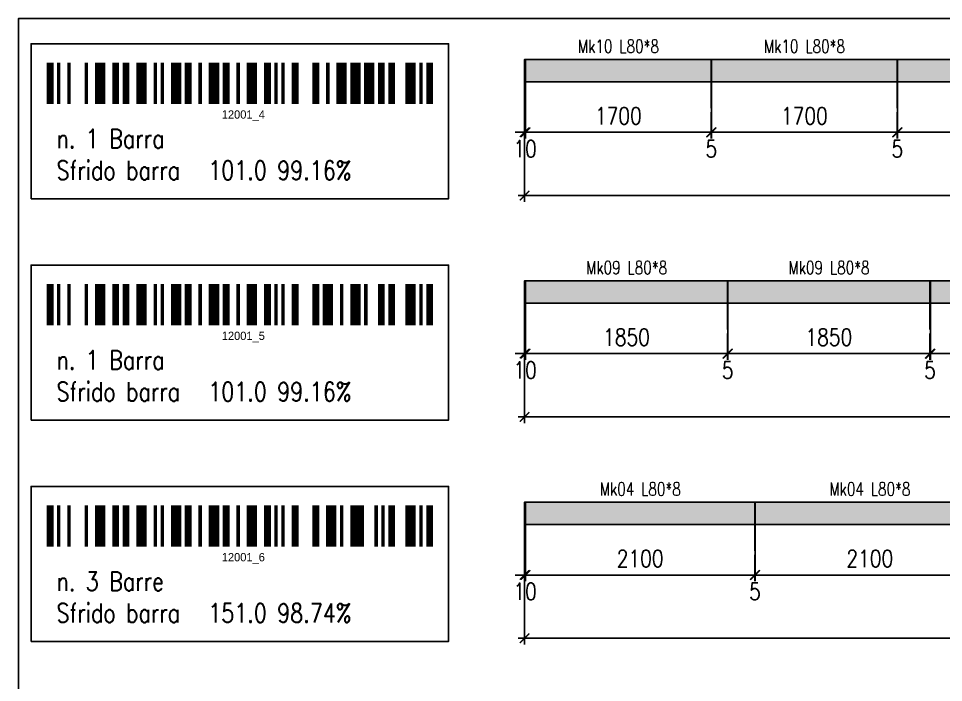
# Model space of a CAD drawing. Header units: millimetres. Extents: x -56 to 421004, y -1 to 91234.
# Drawn here: x 168088 to 176567, y 72392 to 78479 of the extents above; entities that cross this region are included whole.
import ezdxf
from ezdxf.enums import TextEntityAlignment as Align

# ---------------------------------------------------------------- set-up
doc = ezdxf.new("R2010")
doc.units = ezdxf.units.MM
doc.styles.add('EasyCutStyle', font='romans.shx', dxfattribs={"width": 0.8})
doc.styles.add('EasyCutStyleOptimezeBars', font='Romans.shx', dxfattribs={"width": 0.8})
doc.dimstyles.new('EasyCutDimOptimezeBars', dxfattribs={"dimscale": 57.971, "dimtxt": 2.7, "dimasz": 1.5, "dimexe": 1, "dimexo": 0, "dimgap": 1.25, "dimtad": 1, "dimdec": 1, "dimrnd": 0.5, "dimzin": 12, "dimdsep": 46, "dimtxsty": 'EasyCutStyleOptimezeBars', "dimblk": 'ARCHTICK', "dimblk1": 'ARCHTICK', "dimblk2": 'ARCHTICK', "dimcen": 1, "dimdle": 1, "dimclrd": 1, "dimclre": 1, "dimclrt": 3, "dimadec": 3, "dimazin": 0, "dimtfac": 1, "dimtdec": 1, "dimtix": 1, "dimtmove": 0, "dimatfit": 3, "dimfxl": 1, "dimtfill": 1, "dimtolj": 1, "dimtzin": 0, "dimarcsym": 0})

# ---------------------------------------------------------------- blocks, each defined once
blk = doc.blocks.new('BARCODE128_12001_4')
at = {"linetype": 'Continuous'}
for points, const_width in [([(15.5, 0), (15.5, 12)], 3), ([(27.5, 0), (27.5, 12)], 3), ([(37.5, 0), (37.5, 12)], 3), ([(48.5, 0), (48.5, 12)], 3), ([(59.5, 0), (59.5, 12)], 3), ([(85.5, 0), (85.5, 12)], 3), ([(89.5, 0), (89.5, 12)], 3), ([(93.5, 0), (93.5, 12)], 3), ([(105.5, 0), (105.5, 12)], 3), ([(1, 0), (1, 12)], 2), ([(3.5, 0), (3.5, 12)], 1), ([(6.5, 0), (6.5, 12)], 1), ([(11.5, 0), (11.5, 12)], 1), ([(20, 0), (20, 12)], 2), ([(23, 0), (23, 12)], 2), ([(31.5, 0), (31.5, 12)], 1), ([(33.5, 0), (33.5, 12)], 1), ([(41, 0), (41, 12)], 2), ([(44.5, 0), (44.5, 12)], 1), ([(52, 0), (52, 12)], 2), ([(55.5, 0), (55.5, 12)], 1), ([(64, 0), (64, 12)], 2), ([(66.5, 0), (66.5, 12)], 1), ([(68.5, 0), (68.5, 12)], 1), ([(72, 0), (72, 12)], 2), ([(78, 0), (78, 12)], 2), ([(81.5, 0), (81.5, 12)], 1), ([(97, 0), (97, 12)], 2), ([(100, 0), (100, 12)], 2), ([(108.5, 0), (108.5, 12)], 1), ([(111, 0), (111, 12)], 2)]:
    blk.add_lwpolyline(points, dxfattribs=dict(at, const_width=const_width))
blk.add_text('12001_4', height=2.4).set_placement((57, -4.2), align=Align.CENTER)
blk = doc.blocks.new('_ArchTick')
at = {"color": 0, "linetype": 'ByBlock', "const_width": 0.15}
blk.add_lwpolyline([(-0.5, -0.5), (0.5, 0.5)], dxfattribs=at)
blk = doc.blocks.new('*D992')
at = {"color": 1, "lineweight": -2}
for p, q in [((172726.3, 77899.5), (172726.3, 77377.8)), ((172736.3, 77899.5), (172736.3, 77377.8)), ((172726.3, 77435.7), (172639.3, 77435.7)), ((172726.3, 77435.7), (172736.3, 77435.7)), ((172736.3, 77435.7), (172823.2, 77435.7))]:
    blk.add_line(p, q, dxfattribs=at)
at = {"layer": 'Defpoints', "color": 0}
for p in [(172726.3, 77899.5), (172736.3, 77899.5), (172736.3, 77435.7)]:
    blk.add_point(p, dxfattribs=at)
at = {"color": 1, "lineweight": -2, "xscale": 86.9637, "yscale": 86.9637, "zscale": 86.9637}
blk.add_blockref('_ArchTick', (172726.3, 77435.7), dxfattribs=at)
at = {"color": 1, "lineweight": -2, "xscale": 86.9637, "yscale": 86.9637, "zscale": 86.9637, "rotation": 180}
blk.add_blockref('_ArchTick', (172736.3, 77435.7), dxfattribs=at)
at = {"color": 3, "char_height": 156.53, "attachment_point": 5, "style": 'EasyCutStyleOptimezeBars', "bg_fill": 3, "box_fill_scale": 1.1, "bg_fill_color": 256, "bg_fill_true_color": 13158600, "bg_fill_transparency": 0}
for s, insert in [('\\A1;', (172731.3, 77638.7)), ('\\A1;10', (172731.3, 77285))]:
    blk.add_mtext(s, dxfattribs=dict(at, insert=insert))
blk = doc.blocks.new('*D993')
at = {"color": 1, "lineweight": -2}
for p, q in [((172736.3, 77899.5), (172736.3, 77377.8)), ((174436.3, 77899.5), (174436.3, 77377.8)), ((172678.3, 77435.7), (174494.2, 77435.7))]:
    blk.add_line(p, q, dxfattribs=at)
at = {"layer": 'Defpoints', "color": 0}
for p in [(172736.3, 77899.5), (174436.3, 77899.5), (174436.3, 77435.7)]:
    blk.add_point(p, dxfattribs=at)
at = {"color": 1, "lineweight": -2, "xscale": 86.9637, "yscale": 86.9637, "zscale": 86.9637, "rotation": 180}
blk.add_blockref('_ArchTick', (172736.3, 77435.7), dxfattribs=at)
at = {"color": 1, "lineweight": -2, "xscale": 86.9637, "yscale": 86.9637, "zscale": 86.9637}
blk.add_blockref('_ArchTick', (174436.3, 77435.7), dxfattribs=at)
at = {"color": 3, "insert": (173586.3, 77586.5), "char_height": 156.53, "attachment_point": 5, "style": 'EasyCutStyleOptimezeBars', "bg_fill": 3, "box_fill_scale": 1.1, "bg_fill_color": 256, "bg_fill_true_color": 13158600, "bg_fill_transparency": 10547728}
blk.add_mtext('\\A1;1700', dxfattribs=at)
blk = doc.blocks.new('*D994')
at = {"color": 1, "lineweight": -2}
for p, q in [((174436.3, 77899.5), (174436.3, 77377.8)), ((174441.3, 77899.5), (174441.3, 77377.8)), ((174436.3, 77435.7), (174349.3, 77435.7)), ((174436.3, 77435.7), (174441.3, 77435.7)), ((174441.3, 77435.7), (174528.2, 77435.7))]:
    blk.add_line(p, q, dxfattribs=at)
at = {"layer": 'Defpoints', "color": 0}
for p in [(174436.3, 77899.5), (174441.3, 77899.5), (174441.3, 77435.7)]:
    blk.add_point(p, dxfattribs=at)
at = {"color": 1, "lineweight": -2, "xscale": 86.9637, "yscale": 86.9637, "zscale": 86.9637}
blk.add_blockref('_ArchTick', (174436.3, 77435.7), dxfattribs=at)
at = {"color": 1, "lineweight": -2, "xscale": 86.9637, "yscale": 86.9637, "zscale": 86.9637, "rotation": 180}
blk.add_blockref('_ArchTick', (174441.3, 77435.7), dxfattribs=at)
at = {"color": 3, "char_height": 156.53, "attachment_point": 5, "style": 'EasyCutStyleOptimezeBars', "bg_fill": 3, "box_fill_scale": 1.1, "bg_fill_color": 256, "bg_fill_true_color": 13158600, "bg_fill_transparency": 0}
for s, insert in [('\\A1;', (174438.8, 77638.7)), ('\\A1;5', (174438.8, 77285))]:
    blk.add_mtext(s, dxfattribs=dict(at, insert=insert))
blk = doc.blocks.new('*D995')
at = {"color": 1, "lineweight": -2}
for p, q in [((174441.3, 77899.5), (174441.3, 77377.8)), ((176141.3, 77899.5), (176141.3, 77377.8)), ((174383.3, 77435.7), (176199.2, 77435.7))]:
    blk.add_line(p, q, dxfattribs=at)
at = {"layer": 'Defpoints', "color": 0}
for p in [(174441.3, 77899.5), (176141.3, 77899.5), (176141.3, 77435.7)]:
    blk.add_point(p, dxfattribs=at)
at = {"color": 1, "lineweight": -2, "xscale": 86.9637, "yscale": 86.9637, "zscale": 86.9637, "rotation": 180}
blk.add_blockref('_ArchTick', (174441.3, 77435.7), dxfattribs=at)
at = {"color": 1, "lineweight": -2, "xscale": 86.9637, "yscale": 86.9637, "zscale": 86.9637}
blk.add_blockref('_ArchTick', (176141.3, 77435.7), dxfattribs=at)
at = {"color": 3, "insert": (175291.3, 77586.5), "char_height": 156.53, "attachment_point": 5, "style": 'EasyCutStyleOptimezeBars', "bg_fill": 3, "box_fill_scale": 1.1, "bg_fill_color": 256, "bg_fill_true_color": 13158600, "bg_fill_transparency": 2146448}
blk.add_mtext('\\A1;1700', dxfattribs=at)
blk = doc.blocks.new('*D996')
at = {"color": 1, "lineweight": -2}
for p, q in [((176141.3, 77899.5), (176141.3, 77377.8)), ((176146.3, 77899.5), (176146.3, 77377.8)), ((176141.3, 77435.7), (176054.3, 77435.7)), ((176141.3, 77435.7), (176146.3, 77435.7)), ((176146.3, 77435.7), (176233.2, 77435.7))]:
    blk.add_line(p, q, dxfattribs=at)
at = {"layer": 'Defpoints', "color": 0}
for p in [(176141.3, 77899.5), (176146.3, 77899.5), (176146.3, 77435.7)]:
    blk.add_point(p, dxfattribs=at)
at = {"color": 1, "lineweight": -2, "xscale": 86.9637, "yscale": 86.9637, "zscale": 86.9637}
blk.add_blockref('_ArchTick', (176141.3, 77435.7), dxfattribs=at)
at = {"color": 1, "lineweight": -2, "xscale": 86.9637, "yscale": 86.9637, "zscale": 86.9637, "rotation": 180}
blk.add_blockref('_ArchTick', (176146.3, 77435.7), dxfattribs=at)
at = {"color": 3, "char_height": 156.53, "attachment_point": 5, "style": 'EasyCutStyleOptimezeBars', "bg_fill": 3, "box_fill_scale": 1.1, "bg_fill_color": 256, "bg_fill_true_color": 13158600, "bg_fill_transparency": 0}
for s, insert in [('\\A1;', (176143.8, 77638.7)), ('\\A1;5', (176143.8, 77285))]:
    blk.add_mtext(s, dxfattribs=dict(at, insert=insert))
blk = doc.blocks.new('*D997')
at = {"color": 1, "lineweight": -2}
for p, q in [((176146.3, 77899.5), (176146.3, 77377.8)), ((177796.3, 77899.5), (177796.3, 77377.8)), ((176088.3, 77435.7), (177854.2, 77435.7))]:
    blk.add_line(p, q, dxfattribs=at)
at = {"layer": 'Defpoints', "color": 0}
for p in [(176146.3, 77899.5), (177796.3, 77899.5), (177796.3, 77435.7)]:
    blk.add_point(p, dxfattribs=at)
at = {"color": 1, "lineweight": -2, "xscale": 86.9637, "yscale": 86.9637, "zscale": 86.9637, "rotation": 180}
blk.add_blockref('_ArchTick', (176146.3, 77435.7), dxfattribs=at)
at = {"color": 1, "lineweight": -2, "xscale": 86.9637, "yscale": 86.9637, "zscale": 86.9637}
blk.add_blockref('_ArchTick', (177796.3, 77435.7), dxfattribs=at)
at = {"color": 3, "insert": (176971.3, 77586.5), "char_height": 156.53, "attachment_point": 5, "style": 'EasyCutStyleOptimezeBars', "bg_fill": 3, "box_fill_scale": 1.1, "bg_fill_color": 256, "bg_fill_true_color": 13158600, "bg_fill_transparency": 9582616}
blk.add_mtext('\\A1;1650', dxfattribs=at)
blk = doc.blocks.new('*D1009')
at = {"color": 1, "lineweight": -2}
for p, q in [((172726.3, 77899.5), (172726.3, 76798)), ((184727.3, 77899.5), (184727.3, 76798)), ((172668.3, 76856), (184785.2, 76856))]:
    blk.add_line(p, q, dxfattribs=at)
at = {"layer": 'Defpoints', "color": 0}
for p in [(172726.3, 77899.5), (184727.3, 77899.5), (184727.3, 76856)]:
    blk.add_point(p, dxfattribs=at)
at = {"color": 1, "lineweight": -2, "xscale": 86.9637, "yscale": 86.9637, "zscale": 86.9637, "rotation": 180}
blk.add_blockref('_ArchTick', (172726.3, 76856), dxfattribs=at)
at = {"color": 1, "lineweight": -2, "xscale": 86.9637, "yscale": 86.9637, "zscale": 86.9637}
blk.add_blockref('_ArchTick', (184727.3, 76856), dxfattribs=at)
at = {"color": 3, "insert": (178726.8, 77006.7), "char_height": 156.53, "attachment_point": 5, "style": 'EasyCutStyleOptimezeBars', "bg_fill": 3, "box_fill_scale": 1.1, "bg_fill_color": 256, "bg_fill_true_color": 13158600, "bg_fill_transparency": 2290048}
blk.add_mtext('\\A1;12001', dxfattribs=at)
blk = doc.blocks.new('BARCODE128_12001_5')
at = {"linetype": 'Continuous'}
for points, const_width in [([(15.5, 0), (15.5, 12)], 3), ([(27.5, 0), (27.5, 12)], 3), ([(37.5, 0), (37.5, 12)], 3), ([(48.5, 0), (48.5, 12)], 3), ([(59.5, 0), (59.5, 12)], 3), ([(81.5, 0), (81.5, 12)], 3), ([(89.5, 0), (89.5, 12)], 3), ([(105.5, 0), (105.5, 12)], 3), ([(1, 0), (1, 12)], 2), ([(3.5, 0), (3.5, 12)], 1), ([(6.5, 0), (6.5, 12)], 1), ([(11.5, 0), (11.5, 12)], 1), ([(20, 0), (20, 12)], 2), ([(23, 0), (23, 12)], 2), ([(31.5, 0), (31.5, 12)], 1), ([(33.5, 0), (33.5, 12)], 1), ([(41, 0), (41, 12)], 2), ([(44.5, 0), (44.5, 12)], 1), ([(52, 0), (52, 12)], 2), ([(55.5, 0), (55.5, 12)], 1), ([(64, 0), (64, 12)], 2), ([(66.5, 0), (66.5, 12)], 1), ([(68.5, 0), (68.5, 12)], 1), ([(72, 0), (72, 12)], 2), ([(78, 0), (78, 12)], 2), ([(85.5, 0), (85.5, 12)], 1), ([(92.5, 0), (92.5, 12)], 1), ([(97, 0), (97, 12)], 2), ([(100, 0), (100, 12)], 2), ([(108.5, 0), (108.5, 12)], 1), ([(111, 0), (111, 12)], 2)]:
    blk.add_lwpolyline(points, dxfattribs=dict(at, const_width=const_width))
blk.add_text('12001_5', height=2.4).set_placement((57, -4.2), align=Align.CENTER)
blk = doc.blocks.new('*D1010')
at = {"color": 1, "lineweight": -2}
for p, q in [((172726.3, 75870.4), (172726.3, 75348.6)), ((172736.3, 75870.4), (172736.3, 75348.6)), ((172726.3, 75406.6), (172639.3, 75406.6)), ((172726.3, 75406.6), (172736.3, 75406.6)), ((172736.3, 75406.6), (172823.2, 75406.6))]:
    blk.add_line(p, q, dxfattribs=at)
at = {"layer": 'Defpoints', "color": 0}
for p in [(172726.3, 75870.4), (172736.3, 75870.4), (172736.3, 75406.6)]:
    blk.add_point(p, dxfattribs=at)
at = {"color": 1, "lineweight": -2, "xscale": 86.9637, "yscale": 86.9637, "zscale": 86.9637}
blk.add_blockref('_ArchTick', (172726.3, 75406.6), dxfattribs=at)
at = {"color": 1, "lineweight": -2, "xscale": 86.9637, "yscale": 86.9637, "zscale": 86.9637, "rotation": 180}
blk.add_blockref('_ArchTick', (172736.3, 75406.6), dxfattribs=at)
at = {"color": 3, "char_height": 156.53, "attachment_point": 5, "style": 'EasyCutStyleOptimezeBars', "bg_fill": 3, "box_fill_scale": 1.1, "bg_fill_color": 256, "bg_fill_true_color": 13158600}
for s, insert, bg_fill_transparency in [('\\A1;', (172731.3, 75609.5), 12387940), ('\\A1;10', (172731.3, 75255.9), 7929972)]:
    blk.add_mtext(s, dxfattribs=dict(at, insert=insert, bg_fill_transparency=bg_fill_transparency))
blk = doc.blocks.new('*D1011')
at = {"color": 1, "lineweight": -2}
for p, q in [((172736.3, 75870.4), (172736.3, 75348.6)), ((174586.3, 75870.4), (174586.3, 75348.6)), ((172678.3, 75406.6), (174644.2, 75406.6))]:
    blk.add_line(p, q, dxfattribs=at)
at = {"layer": 'Defpoints', "color": 0}
for p in [(172736.3, 75870.4), (174586.3, 75870.4), (174586.3, 75406.6)]:
    blk.add_point(p, dxfattribs=at)
at = {"color": 1, "lineweight": -2, "xscale": 86.9637, "yscale": 86.9637, "zscale": 86.9637, "rotation": 180}
blk.add_blockref('_ArchTick', (172736.3, 75406.6), dxfattribs=at)
at = {"color": 1, "lineweight": -2, "xscale": 86.9637, "yscale": 86.9637, "zscale": 86.9637}
blk.add_blockref('_ArchTick', (174586.3, 75406.6), dxfattribs=at)
at = {"color": 3, "insert": (173661.3, 75557.3), "char_height": 156.53, "attachment_point": 5, "style": 'EasyCutStyleOptimezeBars', "bg_fill": 3, "box_fill_scale": 1.1, "bg_fill_color": 256, "bg_fill_true_color": 13158600, "bg_fill_transparency": 0}
blk.add_mtext('\\A1;1850', dxfattribs=at)
blk = doc.blocks.new('*D1012')
at = {"color": 1, "lineweight": -2}
for p, q in [((174586.3, 75870.4), (174586.3, 75348.6)), ((174591.3, 75870.4), (174591.3, 75348.6)), ((174586.3, 75406.6), (174499.3, 75406.6)), ((174586.3, 75406.6), (174591.3, 75406.6)), ((174591.3, 75406.6), (174678.2, 75406.6))]:
    blk.add_line(p, q, dxfattribs=at)
at = {"layer": 'Defpoints', "color": 0}
for p in [(174586.3, 75870.4), (174591.3, 75870.4), (174591.3, 75406.6)]:
    blk.add_point(p, dxfattribs=at)
at = {"color": 1, "lineweight": -2, "xscale": 86.9637, "yscale": 86.9637, "zscale": 86.9637}
blk.add_blockref('_ArchTick', (174586.3, 75406.6), dxfattribs=at)
at = {"color": 1, "lineweight": -2, "xscale": 86.9637, "yscale": 86.9637, "zscale": 86.9637, "rotation": 180}
blk.add_blockref('_ArchTick', (174591.3, 75406.6), dxfattribs=at)
at = {"color": 3, "char_height": 156.53, "attachment_point": 5, "style": 'EasyCutStyleOptimezeBars', "bg_fill": 3, "box_fill_scale": 1.1, "bg_fill_color": 256, "bg_fill_true_color": 13158600, "bg_fill_transparency": 0}
for s, insert in [('\\A1;', (174588.8, 75609.5)), ('\\A1;5', (174588.8, 75255.9))]:
    blk.add_mtext(s, dxfattribs=dict(at, insert=insert))
blk = doc.blocks.new('*D1013')
at = {"color": 1, "lineweight": -2}
for p, q in [((174591.3, 75870.4), (174591.3, 75348.6)), ((176441.3, 75870.4), (176441.3, 75348.6)), ((174533.3, 75406.6), (176499.2, 75406.6))]:
    blk.add_line(p, q, dxfattribs=at)
at = {"layer": 'Defpoints', "color": 0}
for p in [(174591.3, 75870.4), (176441.3, 75870.4), (176441.3, 75406.6)]:
    blk.add_point(p, dxfattribs=at)
at = {"color": 1, "lineweight": -2, "xscale": 86.9637, "yscale": 86.9637, "zscale": 86.9637, "rotation": 180}
blk.add_blockref('_ArchTick', (174591.3, 75406.6), dxfattribs=at)
at = {"color": 1, "lineweight": -2, "xscale": 86.9637, "yscale": 86.9637, "zscale": 86.9637}
blk.add_blockref('_ArchTick', (176441.3, 75406.6), dxfattribs=at)
at = {"color": 3, "insert": (175516.3, 75557.3), "char_height": 156.53, "attachment_point": 5, "style": 'EasyCutStyleOptimezeBars', "bg_fill": 3, "box_fill_scale": 1.1, "bg_fill_color": 256, "bg_fill_true_color": 13158600, "bg_fill_transparency": 0}
blk.add_mtext('\\A1;1850', dxfattribs=at)
blk = doc.blocks.new('*D1014')
at = {"color": 1, "lineweight": -2}
for p, q in [((176441.3, 75870.4), (176441.3, 75348.6)), ((176446.3, 75870.4), (176446.3, 75348.6)), ((176441.3, 75406.6), (176354.3, 75406.6)), ((176441.3, 75406.6), (176446.3, 75406.6)), ((176446.3, 75406.6), (176533.2, 75406.6))]:
    blk.add_line(p, q, dxfattribs=at)
at = {"layer": 'Defpoints', "color": 0}
for p in [(176441.3, 75870.4), (176446.3, 75870.4), (176446.3, 75406.6)]:
    blk.add_point(p, dxfattribs=at)
at = {"color": 1, "lineweight": -2, "xscale": 86.9637, "yscale": 86.9637, "zscale": 86.9637}
blk.add_blockref('_ArchTick', (176441.3, 75406.6), dxfattribs=at)
at = {"color": 1, "lineweight": -2, "xscale": 86.9637, "yscale": 86.9637, "zscale": 86.9637, "rotation": 180}
blk.add_blockref('_ArchTick', (176446.3, 75406.6), dxfattribs=at)
at = {"color": 3, "char_height": 156.53, "attachment_point": 5, "style": 'EasyCutStyleOptimezeBars', "bg_fill": 3, "box_fill_scale": 1.1, "bg_fill_color": 256, "bg_fill_true_color": 13158600}
for s, insert, bg_fill_transparency in [('\\A1;', (176443.8, 75609.5), 10631212), ('\\A1;5', (176443.8, 75255.9), 0)]:
    blk.add_mtext(s, dxfattribs=dict(at, insert=insert, bg_fill_transparency=bg_fill_transparency))
blk = doc.blocks.new('*D1015')
at = {"color": 1, "lineweight": -2}
for p, q in [((176446.3, 75870.4), (176446.3, 75348.6)), ((178296.3, 75870.4), (178296.3, 75348.6)), ((176388.3, 75406.6), (178354.2, 75406.6))]:
    blk.add_line(p, q, dxfattribs=at)
at = {"layer": 'Defpoints', "color": 0}
for p in [(176446.3, 75870.4), (178296.3, 75870.4), (178296.3, 75406.6)]:
    blk.add_point(p, dxfattribs=at)
at = {"color": 1, "lineweight": -2, "xscale": 86.9637, "yscale": 86.9637, "zscale": 86.9637, "rotation": 180}
blk.add_blockref('_ArchTick', (176446.3, 75406.6), dxfattribs=at)
at = {"color": 1, "lineweight": -2, "xscale": 86.9637, "yscale": 86.9637, "zscale": 86.9637}
blk.add_blockref('_ArchTick', (178296.3, 75406.6), dxfattribs=at)
at = {"color": 3, "insert": (177371.3, 75557.3), "char_height": 156.53, "attachment_point": 5, "style": 'EasyCutStyleOptimezeBars', "bg_fill": 3, "box_fill_scale": 1.1, "bg_fill_color": 256, "bg_fill_true_color": 13158600, "bg_fill_transparency": 4837207}
blk.add_mtext('\\A1;1850', dxfattribs=at)
blk = doc.blocks.new('*D1025')
at = {"color": 1, "lineweight": -2}
for p, q in [((172726.3, 75870.4), (172726.3, 74768.9)), ((184727.3, 75870.4), (184727.3, 74768.9)), ((172668.3, 74826.8), (184785.2, 74826.8))]:
    blk.add_line(p, q, dxfattribs=at)
at = {"layer": 'Defpoints', "color": 0}
for p in [(172726.3, 75870.4), (184727.3, 75870.4), (184727.3, 74826.8)]:
    blk.add_point(p, dxfattribs=at)
at = {"color": 1, "lineweight": -2, "xscale": 86.9637, "yscale": 86.9637, "zscale": 86.9637, "rotation": 180}
blk.add_blockref('_ArchTick', (172726.3, 74826.8), dxfattribs=at)
at = {"color": 1, "lineweight": -2, "xscale": 86.9637, "yscale": 86.9637, "zscale": 86.9637}
blk.add_blockref('_ArchTick', (184727.3, 74826.8), dxfattribs=at)
at = {"color": 3, "insert": (178726.8, 74977.6), "char_height": 156.53, "attachment_point": 5, "style": 'EasyCutStyleOptimezeBars', "bg_fill": 3, "box_fill_scale": 1.1, "bg_fill_color": 256, "bg_fill_true_color": 13158600, "bg_fill_transparency": 9946792}
blk.add_mtext('\\A1;12001', dxfattribs=at)
blk = doc.blocks.new('BARCODE128_12001_6')
at = {"linetype": 'Continuous'}
for points, const_width in [([(15.5, 0), (15.5, 12)], 3), ([(27.5, 0), (27.5, 12)], 3), ([(37.5, 0), (37.5, 12)], 3), ([(48.5, 0), (48.5, 12)], 3), ([(59.5, 0), (59.5, 12)], 3), ([(82.5, 0), (82.5, 12)], 3), ([(90, 0), (90, 12)], 4), ([(105.5, 0), (105.5, 12)], 3), ([(1, 0), (1, 12)], 2), ([(3.5, 0), (3.5, 12)], 1), ([(6.5, 0), (6.5, 12)], 1), ([(11.5, 0), (11.5, 12)], 1), ([(20, 0), (20, 12)], 2), ([(23, 0), (23, 12)], 2), ([(31.5, 0), (31.5, 12)], 1), ([(33.5, 0), (33.5, 12)], 1), ([(41, 0), (41, 12)], 2), ([(44.5, 0), (44.5, 12)], 1), ([(52, 0), (52, 12)], 2), ([(55.5, 0), (55.5, 12)], 1), ([(64, 0), (64, 12)], 2), ([(66.5, 0), (66.5, 12)], 1), ([(68.5, 0), (68.5, 12)], 1), ([(72, 0), (72, 12)], 2), ([(78, 0), (78, 12)], 2), ([(85.5, 0), (85.5, 12)], 1), ([(95.5, 0), (95.5, 12)], 1), ([(97.5, 0), (97.5, 12)], 1), ([(100, 0), (100, 12)], 2), ([(108.5, 0), (108.5, 12)], 1), ([(111, 0), (111, 12)], 2)]:
    blk.add_lwpolyline(points, dxfattribs=dict(at, const_width=const_width))
blk.add_text('12001_6', height=2.4).set_placement((57, -4.2), align=Align.CENTER)
blk = doc.blocks.new('*D1026')
at = {"color": 1, "lineweight": -2}
for p, q in [((172726.3, 73841.2), (172726.3, 73319.5)), ((172736.3, 73841.2), (172736.3, 73319.5)), ((172726.3, 73377.4), (172639.3, 73377.4)), ((172726.3, 73377.4), (172736.3, 73377.4)), ((172736.3, 73377.4), (172823.2, 73377.4))]:
    blk.add_line(p, q, dxfattribs=at)
at = {"layer": 'Defpoints', "color": 0}
for p in [(172726.3, 73841.2), (172736.3, 73841.2), (172736.3, 73377.4)]:
    blk.add_point(p, dxfattribs=at)
at = {"color": 1, "lineweight": -2, "xscale": 86.9637, "yscale": 86.9637, "zscale": 86.9637}
blk.add_blockref('_ArchTick', (172726.3, 73377.4), dxfattribs=at)
at = {"color": 1, "lineweight": -2, "xscale": 86.9637, "yscale": 86.9637, "zscale": 86.9637, "rotation": 180}
blk.add_blockref('_ArchTick', (172736.3, 73377.4), dxfattribs=at)
at = {"color": 3, "char_height": 156.53, "attachment_point": 5, "style": 'EasyCutStyleOptimezeBars', "bg_fill": 3, "box_fill_scale": 1.1, "bg_fill_color": 256, "bg_fill_true_color": 13158600, "bg_fill_transparency": 0}
for s, insert in [('\\A1;', (172731.3, 73580.4)), ('\\A1;10', (172731.3, 73226.7))]:
    blk.add_mtext(s, dxfattribs=dict(at, insert=insert))
blk = doc.blocks.new('*D1027')
at = {"color": 1, "lineweight": -2}
for p, q in [((172736.3, 73841.2), (172736.3, 73319.5)), ((174836.3, 73841.2), (174836.3, 73319.5)), ((172678.3, 73377.4), (174894.2, 73377.4))]:
    blk.add_line(p, q, dxfattribs=at)
at = {"layer": 'Defpoints', "color": 0}
for p in [(172736.3, 73841.2), (174836.3, 73841.2), (174836.3, 73377.4)]:
    blk.add_point(p, dxfattribs=at)
at = {"color": 1, "lineweight": -2, "xscale": 86.9637, "yscale": 86.9637, "zscale": 86.9637, "rotation": 180}
blk.add_blockref('_ArchTick', (172736.3, 73377.4), dxfattribs=at)
at = {"color": 1, "lineweight": -2, "xscale": 86.9637, "yscale": 86.9637, "zscale": 86.9637}
blk.add_blockref('_ArchTick', (174836.3, 73377.4), dxfattribs=at)
at = {"color": 3, "insert": (173786.3, 73528.2), "char_height": 156.53, "attachment_point": 5, "style": 'EasyCutStyleOptimezeBars', "bg_fill": 3, "box_fill_scale": 1.1, "bg_fill_color": 256, "bg_fill_true_color": 13158600, "bg_fill_transparency": 10107352}
blk.add_mtext('\\A1;2100', dxfattribs=at)
blk = doc.blocks.new('*D1028')
at = {"color": 1, "lineweight": -2}
for p, q in [((174836.3, 73841.2), (174836.3, 73319.5)), ((174841.3, 73841.2), (174841.3, 73319.5)), ((174836.3, 73377.4), (174749.3, 73377.4)), ((174836.3, 73377.4), (174841.3, 73377.4)), ((174841.3, 73377.4), (174928.2, 73377.4))]:
    blk.add_line(p, q, dxfattribs=at)
at = {"layer": 'Defpoints', "color": 0}
for p in [(174836.3, 73841.2), (174841.3, 73841.2), (174841.3, 73377.4)]:
    blk.add_point(p, dxfattribs=at)
at = {"color": 1, "lineweight": -2, "xscale": 86.9637, "yscale": 86.9637, "zscale": 86.9637}
blk.add_blockref('_ArchTick', (174836.3, 73377.4), dxfattribs=at)
at = {"color": 1, "lineweight": -2, "xscale": 86.9637, "yscale": 86.9637, "zscale": 86.9637, "rotation": 180}
blk.add_blockref('_ArchTick', (174841.3, 73377.4), dxfattribs=at)
at = {"color": 3, "char_height": 156.53, "attachment_point": 5, "style": 'EasyCutStyleOptimezeBars', "bg_fill": 3, "box_fill_scale": 1.1, "bg_fill_color": 256, "bg_fill_true_color": 13158600}
for s, insert, bg_fill_transparency in [('\\A1;', (174838.8, 73580.4), 10640500), ('\\A1;5', (174838.8, 73226.7), 10640516)]:
    blk.add_mtext(s, dxfattribs=dict(at, insert=insert, bg_fill_transparency=bg_fill_transparency))
blk = doc.blocks.new('*D1029')
at = {"color": 1, "lineweight": -2}
for p, q in [((174841.3, 73841.2), (174841.3, 73319.5)), ((176941.3, 73841.2), (176941.3, 73319.5)), ((174783.3, 73377.4), (176999.2, 73377.4))]:
    blk.add_line(p, q, dxfattribs=at)
at = {"layer": 'Defpoints', "color": 0}
for p in [(174841.3, 73841.2), (176941.3, 73841.2), (176941.3, 73377.4)]:
    blk.add_point(p, dxfattribs=at)
at = {"color": 1, "lineweight": -2, "xscale": 86.9637, "yscale": 86.9637, "zscale": 86.9637, "rotation": 180}
blk.add_blockref('_ArchTick', (174841.3, 73377.4), dxfattribs=at)
at = {"color": 1, "lineweight": -2, "xscale": 86.9637, "yscale": 86.9637, "zscale": 86.9637}
blk.add_blockref('_ArchTick', (176941.3, 73377.4), dxfattribs=at)
at = {"color": 3, "insert": (175891.3, 73528.2), "char_height": 156.53, "attachment_point": 5, "style": 'EasyCutStyleOptimezeBars', "bg_fill": 3, "box_fill_scale": 1.1, "bg_fill_color": 256, "bg_fill_true_color": 13158600, "bg_fill_transparency": 7487600}
blk.add_mtext('\\A1;2100', dxfattribs=at)
blk = doc.blocks.new('*D1039')
at = {"color": 1, "lineweight": -2}
for p, q in [((172726.3, 73841.2), (172726.3, 72739.7)), ((184727.3, 73841.2), (184727.3, 72739.7)), ((172668.3, 72797.7), (184785.2, 72797.7))]:
    blk.add_line(p, q, dxfattribs=at)
at = {"layer": 'Defpoints', "color": 0}
for p in [(172726.3, 73841.2), (184727.3, 73841.2), (184727.3, 72797.7)]:
    blk.add_point(p, dxfattribs=at)
at = {"color": 1, "lineweight": -2, "xscale": 86.9637, "yscale": 86.9637, "zscale": 86.9637, "rotation": 180}
blk.add_blockref('_ArchTick', (172726.3, 72797.7), dxfattribs=at)
at = {"color": 1, "lineweight": -2, "xscale": 86.9637, "yscale": 86.9637, "zscale": 86.9637}
blk.add_blockref('_ArchTick', (184727.3, 72797.7), dxfattribs=at)
at = {"color": 3, "insert": (178726.8, 72948.4), "char_height": 156.53, "attachment_point": 5, "style": 'EasyCutStyleOptimezeBars', "bg_fill": 3, "box_fill_scale": 1.1, "bg_fill_color": 256, "bg_fill_true_color": 13158600, "bg_fill_transparency": 7536686}
blk.add_mtext('\\A1;12001', dxfattribs=at)

msp = doc.modelspace()

# ---------------------------------------------------------------- linework, layer by layer
at = {"color": 5}
msp.add_lwpolyline([(168088.21, 66304.39), (185307.02, 66304.39), (185307.02, 78479.31), (168088.21, 78479.31)], close=True, dxfattribs=at)
at = {"color": 231, "true_color": 0xfd58be}
for points in [[(172726.27, 77899.55), (184727.27, 77899.55), (184727.27, 78102.46), (172726.27, 78102.46)], [(172726.27, 75870.39), (184727.27, 75870.39), (184727.27, 76073.31), (172726.27, 76073.31)], [(172726.27, 73841.24), (184727.27, 73841.24), (184727.27, 74044.16), (172726.27, 74044.16)]]:
    msp.add_lwpolyline(points, close=True, dxfattribs=at)
at = {"color": 7}
for points in [[(172736.27, 77899.55), (174436.27, 77899.55), (174436.27, 78102.46), (172736.27, 78102.46)], [(174441.27, 77899.55), (176141.27, 77899.55), (176141.27, 78102.46), (174441.27, 78102.46)], [(176146.27, 77899.55), (177796.27, 77899.55), (177796.27, 78102.46), (176146.27, 78102.46)], [(172736.27, 75870.39), (174586.27, 75870.39), (174586.27, 76073.31), (172736.27, 76073.31)], [(174591.27, 75870.39), (176441.27, 75870.39), (176441.27, 76073.31), (174591.27, 76073.31)], [(176446.27, 75870.39), (178296.27, 75870.39), (178296.27, 76073.31), (176446.27, 76073.31)], [(172736.27, 73841.24), (174836.27, 73841.24), (174836.27, 74044.16), (172736.27, 74044.16)], [(174841.27, 73841.24), (176941.27, 73841.24), (176941.27, 74044.16), (174841.27, 74044.16)]]:
    msp.add_lwpolyline(points, close=True, dxfattribs=at)
at = {"color": 44, "true_color": 0x9c7d17}
for points in [[(172736.27, 77899.55), (174436.27, 77899.55), (172736.27, 78102.46), (174436.27, 78102.46)], [(174441.27, 77899.55), (176141.27, 77899.55), (174441.27, 78102.46), (176141.27, 78102.46)]]:
    msp.add_solid(points, dxfattribs=at)
at = {"color": 44, "true_color": 0x9b7917}
msp.add_solid([(176146.27, 77899.55), (177796.27, 77899.55), (176146.27, 78102.46), (177796.27, 78102.46)], dxfattribs=at)
at = {"color": 54, "true_color": 0x9f8817}
for points in [[(172736.27, 75870.39), (174586.27, 75870.39), (172736.27, 76073.31), (174586.27, 76073.31)], [(174591.27, 75870.39), (176441.27, 75870.39), (174591.27, 76073.31), (176441.27, 76073.31)], [(176446.27, 75870.39), (178296.27, 75870.39), (176446.27, 76073.31), (178296.27, 76073.31)]]:
    msp.add_solid(points, dxfattribs=at)
at = {"color": 54, "true_color": 0xa39a17}
for points in [[(172736.27, 73841.24), (174836.27, 73841.24), (172736.27, 74044.16), (174836.27, 74044.16)], [(174841.27, 73841.24), (176941.27, 73841.24), (174841.27, 74044.16), (176941.27, 74044.16)]]:
    msp.add_solid(points, dxfattribs=at)

# ---------------------------------------------------------------- texts
at = {"style": 'EasyCutStyle', "width": 0.75}
for s, p in [('Mk10 L80*8', (173587.27, 78163.34)), ('Mk10 L80*8', (175292.27, 78163.34)), ('Mk09 L80*8', (173662.27, 76134.18)), ('Mk09 L80*8', (175517.27, 76134.18)), ('Mk04 L80*8', (173787.27, 74105.03)), ('Mk04 L80*8', (175892.27, 74105.03))]:
    msp.add_text(s, height=121.749, dxfattribs=at).set_placement(p, align=Align.CENTER)

# ---------------------------------------------------------------- next in the draw order: texts
at = {"color": 71, "char_height": 173.9274, "attachment_point": 1, "bg_fill": 2}
for s, insert in [('{\\Fromans|c0;\\W0.8;\\C2;n. 1 Barra^J\\C1;Sfrido barra^I\\C7;101.0 99.16%', (168436.06, 77464.73)), ('{\\Fromans|c0;\\W0.8;\\C2;n. 1 Barra^J\\C1;Sfrido barra^I\\C7;101.0 99.16%', (168436.06, 75435.58)), ('{\\Fromans|c0;\\W0.8;\\C2;n. 3 Barre^J\\C1;Sfrido barra^I\\C7;151.0 98.74%', (168436.06, 73406.42))]:
    msp.add_mtext(s, dxfattribs=dict(at, insert=insert))

# ---------------------------------------------------------------- next in the draw order: dimensions: what is measured, and where the dimension line sits
for base, p1, p2, picture, middle in [((172736.27, 77435.74), (172726.27, 77899.55), (172736.27, 77899.55), '*D992', (172731.27, 77435.74)), ((172736.27, 75406.59), (172726.27, 75870.39), (172736.27, 75870.39), '*D1010', (172731.27, 75406.59)), ((172736.27, 73377.44), (172726.27, 73841.24), (172736.27, 73841.24), '*D1026', (172731.27, 73377.44))]:
    dim = msp.add_linear_dim(base=base, p1=p1, p2=p2, text='\\X<>', dimstyle='EasyCutDimOptimezeBars', override={"dimscale": 57.9758})
    dim.commit()
    dim.dimension.update_dxf_attribs({"geometry": picture, "text_midpoint": middle})

# ---------------------------------------------------------------- next in the draw order: linework, layer by layer
at = {"color": 5}
for points in [[(168204.16, 76827), (172030.56, 76827), (172030.56, 78247.4), (168204.16, 78247.4)], [(168204.16, 74797.84), (172030.56, 74797.84), (172030.56, 76218.25), (168204.16, 76218.25)], [(168204.16, 72768.69), (172030.56, 72768.69), (172030.56, 74189.1), (168204.16, 74189.1)]]:
    msp.add_lwpolyline(points, close=True, dxfattribs=at)

# ---------------------------------------------------------------- next in the draw order: block references
at = {"xscale": 31.62316363636637, "yscale": 31.62316363636637, "zscale": 31.62316363636364}
for name, p in [('BARCODE128_12001_4', (168346.47, 77694)), ('BARCODE128_12001_5', (168346.47, 75664.84)), ('BARCODE128_12001_6', (168346.47, 73635.69))]:
    msp.add_blockref(name, p, dxfattribs=at)

# ---------------------------------------------------------------- next in the draw order: dimensions: what is measured, and where the dimension line sits
for base, p1, p2, picture, middle in [((174436.27, 77435.74), (172736.27, 77899.55), (174436.27, 77899.55), '*D993', (173586.27, 77586.48)), ((174586.27, 75406.59), (172736.27, 75870.39), (174586.27, 75870.39), '*D1011', (173661.27, 75557.33)), ((174836.27, 73377.44), (172736.27, 73841.24), (174836.27, 73841.24), '*D1027', (173786.27, 73528.17))]:
    dim = msp.add_linear_dim(base=base, p1=p1, p2=p2, dimstyle='EasyCutDimOptimezeBars', override={"dimscale": 57.9758, "dimtad": 1})
    dim.commit()
    dim.dimension.update_dxf_attribs({"geometry": picture, "text_midpoint": middle})

# ---------------------------------------------------------------- next in the draw order: dimensions: what is measured, and where the dimension line sits
for base, p1, p2, picture, middle in [((174441.27, 77435.74), (174436.27, 77899.55), (174441.27, 77899.55), '*D994', (174438.77, 77435.74)), ((174591.27, 75406.59), (174586.27, 75870.39), (174591.27, 75870.39), '*D1012', (174588.77, 75406.59)), ((174841.27, 73377.44), (174836.27, 73841.24), (174841.27, 73841.24), '*D1028', (174838.77, 73377.44))]:
    dim = msp.add_linear_dim(base=base, p1=p1, p2=p2, text='\\X<>', dimstyle='EasyCutDimOptimezeBars', override={"dimscale": 57.9758})
    dim.commit()
    dim.dimension.update_dxf_attribs({"geometry": picture, "text_midpoint": middle})

# ---------------------------------------------------------------- next in the draw order: dimensions: what is measured, and where the dimension line sits
for base, p1, p2, picture, middle in [((176141.27, 77435.74), (174441.27, 77899.55), (176141.27, 77899.55), '*D995', (175291.27, 77586.48)), ((176441.27, 75406.59), (174591.27, 75870.39), (176441.27, 75870.39), '*D1013', (175516.27, 75557.33)), ((176941.27, 73377.44), (174841.27, 73841.24), (176941.27, 73841.24), '*D1029', (175891.27, 73528.17))]:
    dim = msp.add_linear_dim(base=base, p1=p1, p2=p2, dimstyle='EasyCutDimOptimezeBars', override={"dimscale": 57.9758, "dimtad": 1})
    dim.commit()
    dim.dimension.update_dxf_attribs({"geometry": picture, "text_midpoint": middle})

# ---------------------------------------------------------------- next in the draw order: dimensions: what is measured, and where the dimension line sits
for base, p1, p2, picture, middle in [((176146.27, 77435.74), (176141.27, 77899.55), (176146.27, 77899.55), '*D996', (176143.77, 77435.74)), ((176446.27, 75406.59), (176441.27, 75870.39), (176446.27, 75870.39), '*D1014', (176443.77, 75406.59))]:
    dim = msp.add_linear_dim(base=base, p1=p1, p2=p2, text='\\X<>', dimstyle='EasyCutDimOptimezeBars', override={"dimscale": 57.9758})
    dim.commit()
    dim.dimension.update_dxf_attribs({"geometry": picture, "text_midpoint": middle})
dim = msp.add_linear_dim(base=(184727.27, 72797.68), p1=(172726.27, 73841.24), p2=(184727.27, 73841.24), dimstyle='EasyCutDimOptimezeBars', override={"dimscale": 57.9758, "dimtad": 1})
dim.commit()
dim.dimension.update_dxf_attribs({"geometry": '*D1039', "text_midpoint": (178726.77, 72948.41)})

# ---------------------------------------------------------------- next in the draw order: dimensions: what is measured, and where the dimension line sits
for base, p1, p2, picture, middle in [((177796.27, 77435.74), (176146.27, 77899.55), (177796.27, 77899.55), '*D997', (176971.27, 77586.48)), ((178296.27, 75406.59), (176446.27, 75870.39), (178296.27, 75870.39), '*D1015', (177371.27, 75557.33))]:
    dim = msp.add_linear_dim(base=base, p1=p1, p2=p2, dimstyle='EasyCutDimOptimezeBars', override={"dimscale": 57.9758, "dimtad": 1})
    dim.commit()
    dim.dimension.update_dxf_attribs({"geometry": picture, "text_midpoint": middle})

# ---------------------------------------------------------------- next in the draw order: dimensions: what is measured, and where the dimension line sits
for base, p1, p2, picture, middle in [((184727.27, 76855.98), (172726.27, 77899.55), (184727.27, 77899.55), '*D1009', (178726.77, 77006.72)), ((184727.27, 74826.83), (172726.27, 75870.39), (184727.27, 75870.39), '*D1025', (178726.77, 74977.57))]:
    dim = msp.add_linear_dim(base=base, p1=p1, p2=p2, dimstyle='EasyCutDimOptimezeBars', override={"dimscale": 57.9758, "dimtad": 1})
    dim.commit()
    dim.dimension.update_dxf_attribs({"geometry": picture, "text_midpoint": middle})

doc.saveas('drawing.dxf')
